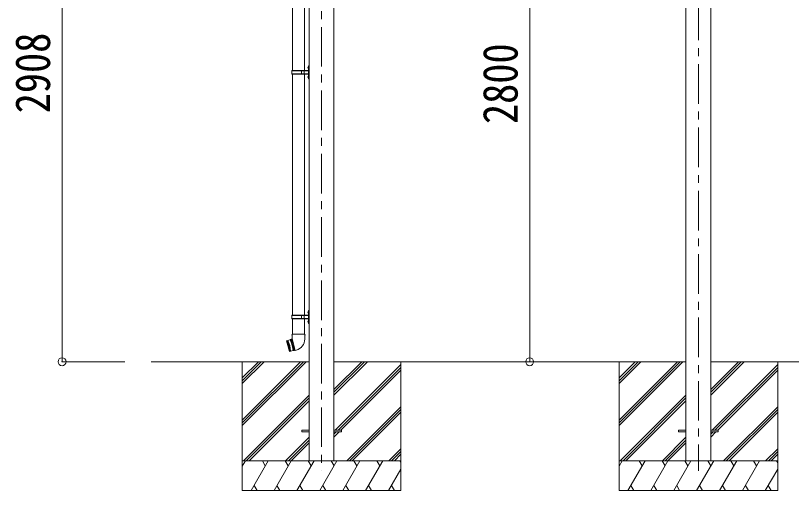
# Model space of a CAD drawing. Units: millimetres at full size, sheet at 1:40. Extents: x -11243 to 11243, y -7760 to 7760.
# Drawn here: x -41 to 3872, y -4920 to -2523 of the extents above; entities that cross this region are included whole.
import ezdxf
from ezdxf.enums import TextEntityAlignment as Align

# ---------------------------------------------------------------- set-up
doc = ezdxf.new("R2010")
doc.units = ezdxf.units.MM
doc.header["$LTSCALE"] = 40
doc.header["$PDMODE"] = 32
doc.header["$PDSIZE"] = 40
doc.linetypes.add('CHAIN1', pattern=[8, 5, -1, 1, -1])
doc.layers.add('0-3_ELV2', color=7, linetype='Continuous', lineweight=9)
doc.layers.add('0-6_OTH_LINE', color=6, linetype='Continuous', lineweight=9)
doc.styles.add('ＭＳ ゴシック', font='')
doc.styles.get('ＭＳ ゴシック').set_extended_font_data('MS Gothic')

msp = doc.modelspace()

# ---------------------------------------------------------------- linework, layer by layer
at = {"layer": '0-3_ELV2', "color": 5, "linetype": 'CHAIN1'}
for p, q in [((3402.27, -1167.76), (3402.27, -4821.06)), ((1502.28, -1300.62), (1502.28, -4821.06))]:
    msp.add_line(p, q, dxfattribs=at)
at = {"layer": '0-3_ELV2', "color": 4}
for p, q in [((3339.77, -1338.69), (3339.77, -4770.45)), ((3464.77, -1338.69), (3464.77, -4770.45)), ((1439.78, -1471.55), (1439.78, -4770.45)), ((1564.78, -1471.55), (1564.78, -4770.45)), ((1402.28, -4615.95), (1439.78, -4615.95)), ((1402.28, -4615.95), (1402.28, -4624.95)), ((1564.78, -4615.95), (1602.28, -4615.95)), ((1602.28, -4615.95), (1602.28, -4624.95)), ((3302.27, -4615.95), (3339.77, -4615.95)), ((3302.27, -4615.95), (3302.27, -4624.95)), ((3464.77, -4615.95), (3502.27, -4615.95)), ((3502.27, -4615.95), (3502.27, -4624.95)), ((1402.28, -4624.95), (1439.78, -4624.95)), ((1564.78, -4624.95), (1602.28, -4624.95)), ((3302.27, -4624.95), (3339.77, -4624.95)), ((3464.77, -4624.95), (3502.27, -4624.95))]:
    msp.add_line(p, q, dxfattribs=at)
at = {"layer": '0-3_ELV2'}
for p, q in [((1355.93, -1688.45), (1355.93, -2800.44)), ((1415.63, -1688.45), (1415.63, -2800.44)), ((1437.78, -2776.95), (1435.78, -2778.95)), ((1437.78, -2776.95), (1437.78, -2841.95)), ((1437.78, -2776.95), (1439.78, -2776.95)), ((1439.78, -2841.95), (1439.78, -2776.95)), ((1352.78, -2802.45), (1353.78, -2800.45)), ((1352.78, -2816.45), (1352.78, -2802.45)), ((1401.27, -2802.45), (1352.78, -2802.45)), ((1352.78, -2816.45), (1353.78, -2818.45)), ((1401.27, -2816.45), (1352.78, -2816.45)), ((1435.28, -2800.45), (1353.78, -2800.45)), ((1401.27, -2818.45), (1401.27, -2800.45)), ((1402.03, -2800.45), (1404.03, -2802.45)), ((1402.03, -2818.45), (1404.03, -2816.45)), ((1435.28, -2802.45), (1404.03, -2802.45)), ((1435.28, -2816.45), (1404.03, -2816.45)), ((1414.4, -2802.45), (1412.4, -2800.45)), ((1414.4, -2816.45), (1412.4, -2818.45)), ((1414.4, -2816.45), (1414.4, -2802.45)), ((1433.47, -2783.3), (1435.52, -2784.3)), ((1434.74, -2781.3), (1435.38, -2781.3)), ((1434.74, -2781.3), (1434.74, -2789.6)), ((1434.74, -2789.6), (1435.38, -2789.6)), ((1435.38, -2781.3), (1435.78, -2781.7)), ((1435.52, -2784.3), (1436.13, -2785.45)), ((1435.78, -2778.95), (1435.78, -2839.95)), ((1353.78, -2818.45), (1435.28, -2818.45)), ((1355.93, -2818.44), (1355.93, -4035.45)), ((1415.63, -2818.44), (1415.63, -4035.45)), ((1433.47, -2831.3), (1435.52, -2832.3)), ((1434.74, -2829.3), (1435.38, -2829.3)), ((1434.74, -2829.3), (1434.74, -2837.6)), ((1434.74, -2837.6), (1435.38, -2837.6)), ((1435.38, -2829.3), (1435.38, -2837.6)), ((1435.38, -2829.3), (1435.78, -2829.7)), ((1435.38, -2837.6), (1435.78, -2837.2)), ((1435.52, -2832.3), (1436.13, -2833.45)), ((1435.78, -2839.95), (1437.78, -2841.95)), ((1439.78, -2841.95), (1437.78, -2841.95)), ((1433.47, -4018.3), (1435.52, -4019.3)), ((1434.74, -4016.3), (1435.38, -4016.3)), ((1434.74, -4016.3), (1434.74, -4024.6)), ((1434.74, -4024.6), (1435.38, -4024.6)), ((1435.38, -4016.3), (1435.78, -4016.7)), ((1435.52, -4019.3), (1436.13, -4020.45)), ((1437.78, -4011.95), (1435.78, -4013.95)), ((1435.78, -4013.95), (1435.78, -4074.95)), ((1437.78, -4011.95), (1437.78, -4076.95)), ((1437.78, -4011.95), (1439.78, -4011.95)), ((1439.78, -4076.95), (1439.78, -4011.95)), ((1352.78, -4037.45), (1353.78, -4035.45)), ((1352.78, -4051.45), (1352.78, -4037.45)), ((1401.27, -4037.45), (1352.78, -4037.45)), ((1352.78, -4051.45), (1353.78, -4053.45)), ((1401.27, -4051.45), (1352.78, -4051.45)), ((1435.28, -4035.45), (1353.78, -4035.45)), ((1353.78, -4053.45), (1435.28, -4053.45)), ((1355.93, -4053.45), (1355.93, -4131.32)), ((1401.27, -4053.45), (1401.27, -4035.45)), ((1402.03, -4035.45), (1404.03, -4037.45)), ((1402.03, -4053.45), (1404.03, -4051.45)), ((1435.28, -4037.45), (1404.03, -4037.45)), ((1435.28, -4051.45), (1404.03, -4051.45)), ((1414.4, -4037.45), (1412.4, -4035.45)), ((1414.4, -4051.45), (1412.4, -4053.45)), ((1414.4, -4051.45), (1414.4, -4037.45)), ((1415.63, -4053.45), (1415.63, -4131.32)), ((1433.47, -4066.3), (1435.52, -4067.3)), ((1434.74, -4064.3), (1435.38, -4064.3)), ((1434.74, -4064.3), (1434.74, -4072.6)), ((1435.38, -4064.3), (1435.38, -4072.6)), ((1435.38, -4064.3), (1435.78, -4064.7)), ((1435.52, -4067.3), (1436.13, -4068.45)), ((1434.74, -4072.6), (1435.38, -4072.6)), ((1435.38, -4072.6), (1435.78, -4072.2)), ((1435.78, -4074.95), (1437.78, -4076.95)), ((1439.78, -4076.95), (1437.78, -4076.95)), ((1354.08, -4131.32), (1352.38, -4135.82)), ((1354.11, -4136.32), (1352.38, -4135.82)), ((1417.48, -4131.32), (1354.08, -4131.32)), ((1354.08, -4131.32), (1354.21, -4154.56)), ((1417.48, -4131.32), (1417.33, -4156.32)), ((1325.49, -4164.84), (1325.85, -4164.23)), ((1325.49, -4164.84), (1339.81, -4218.26)), ((1343.72, -4159.44), (1325.85, -4164.23)), ((1340.42, -4218.61), (1325.85, -4164.23)), ((1329.71, -4163.2), (1344.28, -4217.58)), ((1334.1, -4191.16), (1329.71, -4163.2)), ((1331.64, -4162.68), (1346.21, -4217.06)), ((1341.83, -4189.09), (1331.64, -4162.68)), ((1346.36, -4157.7), (1343.72, -4159.44)), ((1346.36, -4157.7), (1348.29, -4157.18)), ((1361.44, -4214.01), (1346.36, -4157.7)), ((1351.25, -4156.65), (1348.29, -4157.18)), ((1348.29, -4157.18), (1363.38, -4213.5)), ((1354.15, -4155.87), (1351.25, -4156.65)), ((1351.25, -4156.65), (1355.83, -4185.34)), ((1354.21, -4154.56), (1353.82, -4154.66)), ((1353.82, -4154.66), (1369.43, -4212.91)), ((1366.21, -4212.48), (1355.83, -4185.34)), ((1334.1, -4191.16), (1344.28, -4217.58)), ((1340.42, -4218.61), (1339.81, -4218.26)), ((1358.29, -4213.83), (1340.42, -4218.61)), ((1341.83, -4189.09), (1346.21, -4217.06)), ((1361.44, -4214.01), (1358.29, -4213.83)), ((1361.44, -4214.01), (1363.38, -4213.5)), ((1366.21, -4212.48), (1363.38, -4213.5)), ((1369.11, -4211.7), (1366.21, -4212.48)), ((1369.43, -4212.91), (1374.34, -4211.59)), ((643.44, -4270.45), (1439.78, -4270.45)), ((1102.28, -4270.45), (1102.28, -4920.45)), ((1102.28, -4564.63), (1396.46, -4270.45)), ((1102.28, -4578.77), (1410.6, -4270.45)), ((1102.28, -4592.91), (1424.74, -4270.45)), ((1102.28, -4380.78), (1212.61, -4270.45)), ((1102.28, -4366.64), (1198.47, -4270.45)), ((1102.28, -4352.49), (1184.32, -4270.45)), ((1564.78, -4438.78), (1733.11, -4270.45)), ((1564.78, -4424.64), (1718.97, -4270.45)), ((1564.78, -4410.49), (1704.82, -4270.45)), ((1564.78, -4270.45), (3339.77, -4270.45)), ((1571.45, -4615.95), (1902.28, -4285.13)), ((1585.59, -4615.95), (1902.28, -4299.27)), ((1902.28, -4270.45), (1902.28, -4920.45)), ((3002.27, -4270.45), (3002.27, -4920.45)), ((3002.27, -4564.63), (3296.45, -4270.45)), ((3002.27, -4578.77), (3310.6, -4270.45)), ((3002.27, -4592.91), (3324.74, -4270.45)), ((3002.27, -4380.78), (3112.61, -4270.45)), ((3002.27, -4366.64), (3098.46, -4270.45)), ((3002.27, -4352.49), (3084.32, -4270.45)), ((3464.77, -4438.78), (3633.11, -4270.45)), ((3464.77, -4424.64), (3618.96, -4270.45)), ((3464.77, -4410.49), (3604.82, -4270.45)), ((3464.77, -4270.45), (5239.78, -4270.45)), ((3471.45, -4615.95), (3802.27, -4285.13)), ((3485.59, -4615.95), (3802.27, -4299.27)), ((3802.27, -4270.45), (3802.27, -4920.45)), ((1599.74, -4615.95), (1902.28, -4313.41)), ((3499.73, -4615.95), (3802.27, -4313.41)), ((1108.58, -4770.45), (1439.78, -4439.26)), ((1122.73, -4770.45), (1439.78, -4453.4)), ((3008.58, -4770.45), (3339.77, -4439.26)), ((3022.72, -4770.45), (3339.77, -4453.4)), ((1136.87, -4770.45), (1439.78, -4467.54)), ((1629.08, -4770.45), (1902.28, -4497.26)), ((3036.87, -4770.45), (3339.77, -4467.54)), ((3529.08, -4770.45), (3802.27, -4497.26)), ((1643.23, -4770.45), (1902.28, -4511.4)), ((1657.37, -4770.45), (1902.28, -4525.54)), ((3543.22, -4770.45), (3802.27, -4511.4)), ((3557.37, -4770.45), (3802.27, -4525.54)), ((1439.78, -4651.39), (1320.72, -4770.45)), ((1564.78, -4650.91), (1590.74, -4624.95)), ((1564.78, -4636.77), (1576.59, -4624.95)), ((3339.77, -4651.39), (3220.72, -4770.45)), ((3464.77, -4650.91), (3490.73, -4624.95)), ((3464.77, -4636.77), (3476.59, -4624.95)), ((1334.86, -4770.45), (1439.78, -4665.53)), ((1349, -4770.45), (1439.78, -4679.67)), ((3234.86, -4770.45), (3339.77, -4665.53)), ((3249, -4770.45), (3339.77, -4679.67)), ((1841.22, -4770.45), (1902.28, -4709.39)), ((1855.36, -4770.45), (1902.28, -4723.53)), ((3741.22, -4770.45), (3802.27, -4709.39)), ((3755.36, -4770.45), (3802.27, -4723.53)), ((1902.28, -4770.45), (1102.28, -4770.45)), ((1102.28, -4797.95), (1118.16, -4770.45)), ((1147.02, -4920.45), (1233.63, -4770.45)), ((1218.63, -4796.43), (1203.63, -4770.45)), ((1262.49, -4920.45), (1349.1, -4770.45)), ((1334.09, -4796.43), (1319.09, -4770.45)), ((1377.96, -4920.45), (1464.57, -4770.45)), ((1449.57, -4796.43), (1434.56, -4770.45)), ((1493.43, -4920.45), (1580.04, -4770.45)), ((1565.04, -4796.43), (1550.03, -4770.45)), ((1608.9, -4920.45), (1695.51, -4770.45)), ((1680.51, -4796.43), (1665.51, -4770.45)), ((1724.37, -4920.45), (1810.98, -4770.45)), ((1780.98, -4770.45), (1795.98, -4796.43)), ((1869.5, -4770.45), (1902.28, -4737.67)), ((1896.45, -4770.45), (1902.28, -4780.55)), ((3802.27, -4770.45), (3002.27, -4770.45)), ((3002.27, -4797.95), (3018.15, -4770.45)), ((3047.02, -4920.45), (3133.62, -4770.45)), ((3118.62, -4796.43), (3103.62, -4770.45)), ((3162.49, -4920.45), (3249.09, -4770.45)), ((3234.09, -4796.43), (3219.09, -4770.45)), ((3277.96, -4920.45), (3364.56, -4770.45)), ((3349.56, -4796.43), (3334.56, -4770.45)), ((3393.43, -4920.45), (3480.03, -4770.45)), ((3465.03, -4796.43), (3450.03, -4770.45)), ((3508.9, -4920.45), (3595.5, -4770.45)), ((3580.5, -4796.43), (3565.5, -4770.45)), ((3624.37, -4920.45), (3710.97, -4770.45)), ((3680.97, -4770.45), (3695.97, -4796.43)), ((3769.5, -4770.45), (3802.27, -4737.67)), ((3796.44, -4770.45), (3802.27, -4780.55)), ((1839.84, -4920.45), (1902.28, -4812.31)), ((3739.84, -4920.45), (3802.27, -4812.31)), ((1102.28, -4920.45), (1902.28, -4920.45)), ((1162.02, -4894.47), (1177.02, -4920.45)), ((1277.49, -4894.47), (1292.49, -4920.45)), ((1392.96, -4894.47), (1407.96, -4920.45)), ((1508.43, -4894.47), (1523.43, -4920.45)), ((1623.9, -4894.47), (1638.9, -4920.45)), ((1739.37, -4894.47), (1754.37, -4920.45)), ((1854.84, -4894.47), (1869.84, -4920.45)), ((3002.27, -4920.45), (3802.27, -4920.45)), ((3062.02, -4894.47), (3077.02, -4920.45)), ((3177.49, -4894.47), (3192.49, -4920.45)), ((3292.96, -4894.47), (3307.96, -4920.45)), ((3408.43, -4894.47), (3423.43, -4920.45)), ((3523.9, -4894.47), (3538.9, -4920.45)), ((3639.37, -4894.47), (3654.37, -4920.45)), ((3754.84, -4894.47), (3769.84, -4920.45))]:
    msp.add_line(p, q, dxfattribs=at)
at = {"layer": '0-3_ELV2', "color": 6}
for p, q in [((193.8, -4270.45), (510.04, -4270.45)), ((2551.67, -4270.45), (1911.64, -4270.45))]:
    msp.add_line(p, q, dxfattribs=at)
at = {"layer": '0-3_ELV2'}
for points in [[(1433.47, -2787.6), (1435.52, -2786.6), (1436.13, -2785.45)], [(1435.38, -2781.3), (1435.38, -2789.6), (1435.78, -2789.2)], [(1433.47, -2835.6), (1435.52, -2834.6), (1436.13, -2833.45)], [(1433.47, -4022.6), (1435.52, -4021.6), (1436.13, -4020.45)], [(1435.38, -4016.3), (1435.38, -4024.6), (1435.78, -4024.2)], [(1433.47, -4070.6), (1435.52, -4069.6), (1436.13, -4068.45)], [(1417.48, -4131.32), (1418.98, -4135.82), (1417.45, -4136.32)], [(1343.72, -4159.44), (1353.9, -4185.86), (1358.29, -4213.83)]]:
    msp.add_lwpolyline(points, dxfattribs=at)
for centre, radius, start, end in [((1439.07, -2785.45), 6, 136.21765, 223.78235), ((1435.28, -2799.95), 0.5, 270, 0), ((1435.28, -2801.95), 0.5, 270, 0), ((1435.28, -2816.95), 0.5, 0, 90), ((1439.07, -2833.45), 6, 136.21765, 223.78235), ((1435.28, -2818.95), 0.5, 0, 90), ((1439.07, -4020.45), 6, 136.21765, 223.78235), ((1439.07, -4068.45), 6, 136.21765, 223.78235), ((1435.28, -4034.95), 0.5, 270, 0), ((1435.28, -4036.95), 0.5, 270, 0), ((1435.28, -4051.95), 0.5, 0, 90), ((1435.28, -4053.95), 0.5, 0, 90), ((1359.33, -4155.57), 58, 285, 359.65623)]:
    msp.add_arc(centre, radius, start, end, dxfattribs=at)
at = {"layer": '0-3_ELV2', "color": 6}
for p in [(193.8, -4270.45), (2551.67, -4270.45)]:
    msp.add_point(p, dxfattribs=at)
at = {"layer": '0-6_OTH_LINE'}
for p, q in [((193.8, -4270.45), (193.8, -1362.21)), ((2551.67, -1470.45), (2551.67, -4270.45))]:
    msp.add_line(p, q, dxfattribs=at)

# ---------------------------------------------------------------- texts
at = {"layer": '0-3_ELV2', "style": 'ＭＳ ゴシック', "width": 0.85}
for s, p in [('2908', (185.8, -3016.33)), ('2800', (2543.67, -3070.45))]:
    msp.add_text(s, height=176, rotation=90, dxfattribs=at).set_placement(p, align=Align.BOTTOM_LEFT)

doc.saveas('drawing.dxf')
